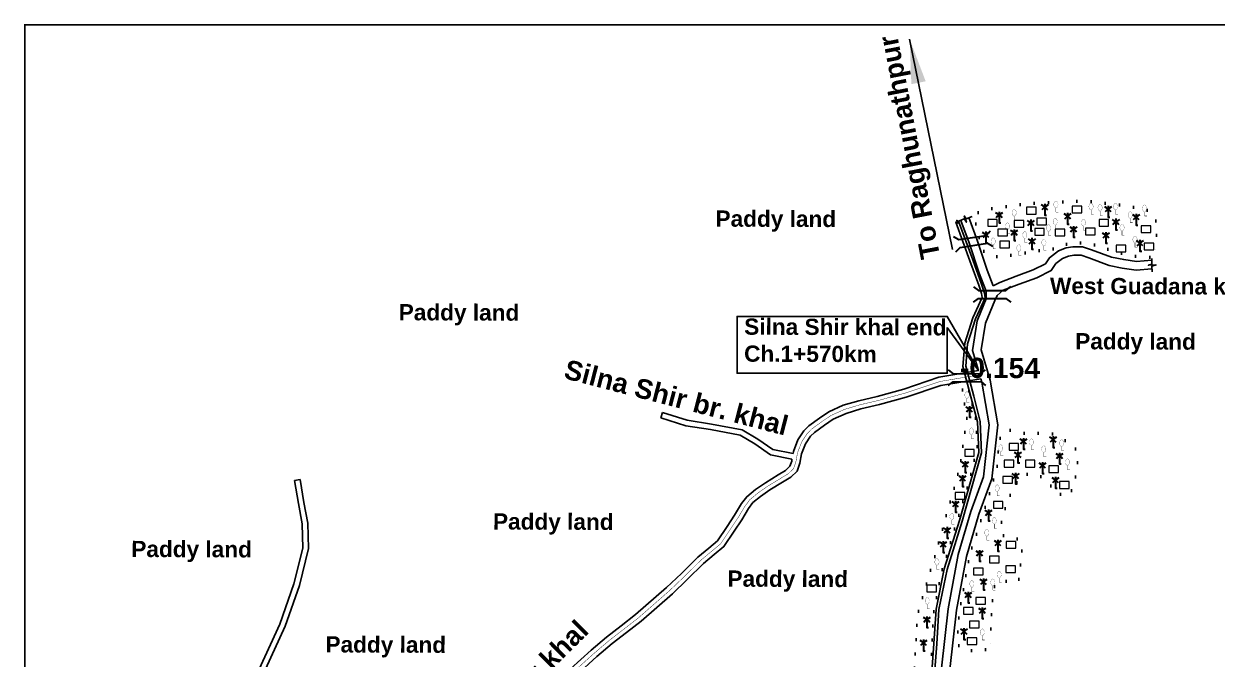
# Model space of a CAD drawing. Header units: millimetres. Extents: x 103 to 31469, y -87695 to -48.
# Drawn here: x 28582 to 30261, y -86529 to -85636 of the extents above; entities that cross this region are included whole.
import ezdxf

# ---------------------------------------------------------------- set-up
doc = ezdxf.new("R2010")
doc.units = ezdxf.units.MM
doc.header["$MEASUREMENT"] = 0
doc.linetypes.add('CENTERX2', pattern=[4, 2.5, -0.5, 0.5, -0.5])
doc.linetypes.add('DOT2', pattern=[0.125, 0, -0.125])
for name, color, linetype in [('boundary', 7, 'Continuous'), ('Home Stead', 151, 'Continuous'), ('Khal', 4, 'Continuous'), ('TEXT', 5, 'Continuous'), ('Trees', 77, 'Continuous')]:
    doc.layers.add(name, color=color, linetype=linetype)
for name, color, linetype, lineweight in [('Bridge or Culvert', 7, 'Continuous', 25), ('HOUSE', 144, 'Continuous', 18), ('PUCCA ROAD', 1, 'Continuous', 30)]:
    doc.layers.add(name, color=color, linetype=linetype, lineweight=lineweight)
doc.styles.get("Standard").update_dxf_attribs({"font": 'arial.ttf'})
doc.styles.add('sum', font='arialbd.ttf')
doc.dimstyles.get("Standard").update_dxf_attribs({"dimtxt": 0.18, "dimasz": 0.18, "dimexe": 0.18, "dimexo": 0.0625, "dimgap": 0.09, "dimtad": 0, "dimtih": 1, "dimtoh": 1, "dimdec": 4, "dimzin": 0, "dimdsep": 46, "dimtxsty": 'Standard', "dimblk": 'DATUMBLANK', "dimcen": 0.09, "dimadec": 0, "dimazin": 0, "dimtfac": 1, "dimtdec": 4, "dimtofl": 0, "dimtmove": 0, "dimatfit": 3, "dimfxl": 1, "dimtolj": 1, "dimtzin": 0, "dimarcsym": 0})

# ---------------------------------------------------------------- blocks, each defined once
blk = doc.blocks.new('A$C7FEE66E4')
at = {"layer": 'Trees', "linetype": 'Continuous', "const_width": 0.000142}
blk.add_lwpolyline([(0, 0.00001, 0.606435), (0, 0.00493, 0.606435)], format="xyb", close=True, dxfattribs=at)
at = {"layer": 'Trees', "linetype": 'Continuous', "const_width": 0.000252}
for points in [[(0, 0.00001), (0, -0.00287)], [(0, -0.00287), (0.00172, -0.00287)]]:
    blk.add_lwpolyline(points, dxfattribs=at)
blk = doc.blocks.new('A$C01DB3217')
at = {"layer": 'Trees', "color": 1, "lineweight": 30}
blk.add_lwpolyline([(0, 0.0028), (0, -0.0071), (0.0015, -0.0071)], dxfattribs=at)
for centre, start, end in [((-0.012, -0.0154), 41.2491, 62.6782), ((0.012, -0.0154), 117.3218, 138.7509)]:
    blk.add_arc(centre, 0.0195, start, end, dxfattribs=at)
blk = doc.blocks.new('A$C3B865840')
at = {"layer": 'Bridge or Culvert', "color": 7, "linetype": 'Continuous', "lineweight": 30}
for points in [[(0, 43.6), (13.8, 33.1), (91.3, 33.3), (105, 44.2)], [(0.2, 0), (13.9, 10.6), (91.4, 10.9), (105.2, 0.2)]]:
    blk.add_lwpolyline(points, dxfattribs=at)
blk = doc.blocks.new('_DatumBlank')
at = {"color": 0, "linetype": 'ByBlock', "lineweight": -2}
for p, q in [((0, 0.577), (-1, 0)), ((0, -0.577), (0, 0.577)), ((-1, 0), (0, -0.577))]:
    blk.add_line(p, q, dxfattribs=at)

msp = doc.modelspace()

# ---------------------------------------------------------------- linework, layer by layer
at = {"layer": 'boundary', "color": 0, "const_width": 2.63}
msp.add_lwpolyline([(28583.1, -85637.2), (31468, -85637.2), (31468, -87693.6), (28583.1, -87693.6), (28583.1, -85637.2)], dxfattribs=at)
at = {"layer": 'Home Stead', "color": 7, "linetype": 'DOT2', "lineweight": 50, "ltscale": 159.474072, "flags": 128}
for points in [[(30166.4, -85964.2), (30144.8, -85962.6), (30119.1, -85956.6), (30084.6, -85945.6), (30057.6, -85942.6), (30026.6, -85953.5), (30008.4, -85954.9), (29970.6, -85961.1), (29948.9, -85963.3), (29933.1, -85955.7), (29922.6, -85924.9), (29919.7, -85903.1), (29938, -85896.4), (29996.9, -85888.2), (30074.7, -85884.7), (30134.5, -85891.6), (30163.7, -85898.2), (30173.5, -85907.4), (30176.4, -85917.9), (30175.4, -85946.1), (30173.5, -85956.9), (30171, -85961), (30166.4, -85964.2)], [(29465.3, -87123), (29433.6, -87108.2), (29484.5, -87014.3), (29494.3, -86978.6), (29495.4, -86932), (29498, -86902.6), (29492, -86878.1), (29503.4, -86843.4), (29515, -86829.3), (29536.4, -86830.4), (29555.3, -86832.5), (29569, -86814.8), (29569.8, -86794.8), (29563.2, -86780.3), (29555.6, -86769.1), (29559.4, -86745.1), (29555.8, -86725.9), (29539.3, -86728.7), (29512, -86745.5), (29491.5, -86749.2), (29473.9, -86745.9), (29460.2, -86727.9), (29454.2, -86706.2), (29462.6, -86697), (29491.5, -86695), (29508.8, -86691), (29509.2, -86675.7), (29509.7, -86658.4), (29530.5, -86646.4), (29548.6, -86638.8), (29577.5, -86648), (29641.9, -86659.3), (29682.8, -86661.3), (29734.5, -86675.7), (29792.8, -86666.6), (29792.8, -86666.6), (29806.7, -86635.3), (29811.4, -86592.9), (29835.2, -86543), (29839.7, -86465.9), (29865.6, -86378.8), (29899.4, -86258.6), (29908.8, -86190.1), (29903, -86151.1), (29904.6, -86145.9), (29906.9, -86143.3), (29909, -86142.8), (29909.9, -86143.2), (29913.1, -86157.1), (29922.2, -86195.2), (29923.6, -86232.6), (29911.5, -86281.3), (29874, -86404.6), (29861.8, -86465.3), (29858.2, -86542.5), (29847.9, -86629.1), (29770.9, -86736.5), (29744, -86772.7), (29719.4, -86841.6), (29676.9, -86910.1), (29663.7, -86933.1), (29629.3, -86935), (29602.8, -86947.3), (29569.4, -86971.3), (29541.9, -87017.7), (29501, -87106.8), (29494.2, -87121), (29484.5, -87123.3), (29462.9, -87121.9)], [(29935.4, -86515.9), (29915.1, -86517.2), (29900.8, -86514.4), (29895.2, -86506.8), (29898.6, -86460.9), (29913.4, -86381.6), (29938.6, -86303.4), (29951.5, -86259.9), (29954, -86220.8), (29966.7, -86206.3), (29984.9, -86211.6), (30028.3, -86211.9), (30060.1, -86228.4), (30065.7, -86244.8), (30060.5, -86281.6), (30053.8, -86298.7), (30034.6, -86297), (30021.6, -86276.7), (30007.7, -86269.7), (29989.8, -86269), (29977.6, -86283), (29964.3, -86311.3), (29955.6, -86345.2), (29960.3, -86355.3), (29971.5, -86358.4), (29983.4, -86361.2), (29986.9, -86369.4), (29984.9, -86394), (29982.2, -86418.5), (29977.2, -86420.9), (29969.2, -86419.6), (29959.4, -86419.9), (29949.6, -86422.8), (29945.7, -86432.2), (29943.1, -86480.7), (29942.3, -86505.5), (29941.5, -86512.4), (29939.3, -86513.5), (29935.4, -86515.9)]]:
    msp.add_lwpolyline(points, dxfattribs=at)
at = {"layer": 'HOUSE'}
for points in [[(30057.3, -85901.5), (30070.8, -85901.5), (30070.8, -85892.1), (30057.3, -85892.1), (30057.3, -85901.5)], [(29993, -85903.3), (30006.5, -85903.3), (30006.5, -85893.8), (29993, -85893.8), (29993, -85903.3)], [(29938.4, -85920.4), (29951.9, -85920.4), (29951.9, -85910.9), (29938.4, -85910.9), (29938.4, -85920.4)], [(29952.6, -85934.1), (29966.1, -85934.1), (29966.1, -85924.7), (29952.6, -85924.7), (29952.6, -85934.1)], [(29975.6, -85921.9), (29989.1, -85921.9), (29989.1, -85912.4), (29975.6, -85912.4), (29975.6, -85921.9)], [(30004.5, -85933.1), (30018, -85933.1), (30018, -85923.6), (30004.5, -85923.6), (30004.5, -85933.1)], [(30007.7, -85918.6), (30021.2, -85918.6), (30021.2, -85909.2), (30007.7, -85909.2), (30007.7, -85918.6)], [(30033.4, -85934.2), (30046.9, -85934.2), (30046.9, -85924.8), (30033.4, -85924.8), (30033.4, -85934.2)], [(30075.9, -85932.8), (30089.4, -85932.8), (30089.4, -85923.3), (30075.9, -85923.3), (30075.9, -85932.8)], [(30095.1, -85920.4), (30108.6, -85920.4), (30108.6, -85910.9), (30095.1, -85910.9), (30095.1, -85920.4)], [(30154.6, -85929.5), (30168.1, -85929.5), (30168.1, -85920.1), (30154.6, -85920.1), (30154.6, -85929.5)], [(29955.5, -85951), (29969, -85951), (29969, -85941.6), (29955.5, -85941.6), (29955.5, -85951)], [(30119.1, -85956.6), (30132.6, -85956.6), (30132.6, -85947.1), (30119.1, -85947.1), (30119.1, -85956.6)], [(30158.8, -85953.7), (30172.3, -85953.7), (30172.3, -85944.2), (30158.8, -85944.2), (30158.8, -85953.7)], [(29968.4, -86235.5), (29981.9, -86235.5), (29981.9, -86226), (29968.4, -86226), (29968.4, -86235.5)], [(29906, -86244.1), (29919.5, -86244.1), (29919.5, -86234.7), (29906, -86234.7), (29906, -86244.1)], [(29961.7, -86259.2), (29975.2, -86259.2), (29975.2, -86249.7), (29961.7, -86249.7), (29961.7, -86259.2)], [(29991.4, -86259.2), (30004.9, -86259.2), (30004.9, -86249.7), (29991.4, -86249.7), (29991.4, -86259.2)], [(30024.3, -86267), (30037.8, -86267), (30037.8, -86257.5), (30024.3, -86257.5), (30024.3, -86267)], [(29959.7, -86282.1), (29973.2, -86282.1), (29973.2, -86272.7), (29959.7, -86272.7), (29959.7, -86282.1)], [(29892.8, -86304.3), (29906.3, -86304.3), (29906.3, -86294.8), (29892.8, -86294.8), (29892.8, -86304.3)], [(30039.5, -86289.2), (30053, -86289.2), (30053, -86279.7), (30039.5, -86279.7), (30039.5, -86289.2)], [(29946.3, -86317.1), (29959.8, -86317.1), (29959.8, -86307.6), (29946.3, -86307.6), (29946.3, -86317.1)], [(29964.5, -86373.3), (29978, -86373.3), (29978, -86363.8), (29964.5, -86363.8), (29964.5, -86373.3)], [(29940.9, -86394.1), (29954.4, -86394.1), (29954.4, -86384.7), (29940.9, -86384.7), (29940.9, -86394.1)], [(29918.4, -86410.7), (29931.9, -86410.7), (29931.9, -86401.3), (29918.4, -86401.3), (29918.4, -86410.7)], [(29963.8, -86407.6), (29977.3, -86407.6), (29977.3, -86398.2), (29963.8, -86398.2), (29963.8, -86407.6)], [(29852.8, -86434.9), (29866.3, -86434.9), (29866.3, -86425.4), (29852.8, -86425.4), (29852.8, -86434.9)], [(29921.7, -86452), (29935.2, -86452), (29935.2, -86442.5), (29921.7, -86442.5), (29921.7, -86452)], [(29904.5, -86466.3), (29918, -86466.3), (29918, -86456.8), (29904.5, -86456.8), (29904.5, -86466.3)], [(29912.7, -86485.4), (29926.2, -86485.4), (29926.2, -86476), (29912.7, -86476), (29912.7, -86485.4)], [(29909.6, -86508.8), (29923.1, -86508.8), (29923.1, -86499.4), (29909.6, -86499.4), (29909.6, -86508.8)]]:
    msp.add_lwpolyline(points, dxfattribs=at)
at = {"layer": 'Khal', "lineweight": 25, "ltscale": 0.1}
for points in [[(29946.2, -86004.5), (29937.6, -85982.5), (29923.5, -85940), (29912, -85908.4)], [(29925.2, -86123.6), (29916.9, -86095.2), (29923.6, -86053.6), (29936.4, -86022.5), (29936.2, -86012), (29926.3, -85986.6), (29912.2, -85944), (29900.6, -85912.2)], [(29946.2, -86004.5), (29955.3, -85999.5), (29978.3, -85990.7), (30002.5, -85981.8), (30019.6, -85973.4), (30025.2, -85964.8), (30037.9, -85955.3), (30048.8, -85951.1), (30058.3, -85949.3), (30071.9, -85949.3), (30084.6, -85953.8), (30112.5, -85964.2), (30129.8, -85967.5), (30147.6, -85970.1), (30169.4, -85968.3)], [(29951.7, -86017.8), (29960.3, -86010.4), (29982.5, -86002), (30007.3, -85992.9), (30027.8, -85982.8), (30034.1, -85973.1), (30043.7, -85965.9), (30052.1, -85962.7), (30059.5, -85961.3), (30069.8, -85961.3), (30080.5, -85965.1), (30109.2, -85975.8), (30127.8, -85979.3), (30147.3, -85982.2), (30169.6, -85980.3)], [(30169.4, -85965.7), (30169.4, -85973.7), (30164.5, -85975.3), (30175.3, -85974.8), (30169.4, -85976.6), (30169.9, -85984.6)], [(29680.1, -86945.1), (29686.4, -86933.4), (29706.2, -86895), (29733.2, -86856), (29764.8, -86793.1), (29801.3, -86737.5), (29843.7, -86687.7), (29861.1, -86675.3), (29869.8, -86660.9), (29876.2, -86623.1), (29894.3, -86460.4), (29908.6, -86385), (29925.8, -86325.6), (29944.2, -86275.7), (29952.5, -86199.7), (29941.6, -86137), (29929.1, -86094.4), (29935.2, -86056.8), (29948.4, -86024.8), (29951.7, -86017.8)], [(29668.3, -86941.7), (29675.8, -86927.8), (29695.8, -86888.8), (29722.8, -86849.9), (29754.4, -86787), (29791.7, -86730.3), (29835.5, -86678.8), (29852.1, -86667), (29858.3, -86656.6), (29864.3, -86621.4), (29882.5, -86458.6), (29896.9, -86382.2), (29914.4, -86321.8), (29932.4, -86272.9), (29940.4, -86200), (29929.9, -86139.7), (29928.6, -86135.2)], [(29478.3, -86190.1), (29480.7, -86182.5)], [(29662.9, -86248.3), (29632.5, -86242.1), (29610.4, -86226.7), (29589.8, -86214.5), (29548.2, -86206.6), (29513.4, -86201.1), (29478.3, -86190.1)], [(29664.4, -86240.4), (29635.7, -86234.6), (29614.7, -86220), (29592.7, -86206.9), (29549.6, -86198.7), (29515.3, -86193.3), (29480.7, -86182.5)], [(28886.8, -86600.9), (28941.8, -86480), (28961.9, -86423.6), (28974.3, -86373.1), (28973.4, -86339.2), (28968.1, -86310.6), (28962.8, -86278.2)], [(28894.1, -86604.2), (28949.3, -86483), (28969.6, -86425.9), (28982.3, -86373.9), (28981.3, -86338.4), (28976, -86309.2), (28970.7, -86276.9)], [(28962.8, -86278.2), (28970.7, -86276.9)]]:
    msp.add_lwpolyline(points, dxfattribs=at)
at = {"layer": 'Khal', "color": 3, "lineweight": 25, "ltscale": 0.1}
for points in [[(29925.2, -86123.6), (29869.7, -86133), (29820.1, -86149.5), (29783, -86159.8), (29756.9, -86165.9), (29734.8, -86172.4), (29714.9, -86181.5), (29701.6, -86190.4), (29686.6, -86201.3), (29679.7, -86208.3), (29671.2, -86221), (29664.9, -86237.3), (29664.4, -86240.4)], [(29928.6, -86135.2), (29872.6, -86144.7), (29823.6, -86161), (29785.9, -86171.4), (29759.9, -86177.5), (29739, -86183.7), (29720.7, -86192), (29708.5, -86200.2), (29694.5, -86210.4), (29689.1, -86215.9), (29681.9, -86226.6), (29676.5, -86240.6), (29674.1, -86253.9), (29670.2, -86264.8), (29661.2, -86273.5), (29649.5, -86280.7), (29631.9, -86291.2), (29618.6, -86300.5), (29608, -86309.3), (29601.9, -86317.4), (29592.2, -86333.5), (29581.5, -86349.6), (29567.1, -86371.1), (29553.5, -86382.4), (29538.4, -86395), (29515.5, -86417.5), (29494.5, -86437.5), (29450.5, -86476), (29429.9, -86491.9), (29409.6, -86507.6), (29388.3, -86525.8), (29359.5, -86551.8)], [(29662.9, -86248.3), (29662.5, -86250.8), (29659.9, -86258.1), (29653.8, -86263.9), (29643.3, -86270.4), (29625.4, -86281.2), (29611.3, -86291), (29599.3, -86301), (29591.9, -86310.7), (29582.1, -86327.1), (29571.5, -86342.9), (29558.1, -86363), (29545.8, -86373.2), (29530.3, -86386.1), (29507.2, -86408.8), (29486.4, -86428.6), (29442.8, -86466.8), (29422.6, -86482.4), (29402, -86498.3), (29380.4, -86516.8), (29351, -86543.2)]]:
    msp.add_lwpolyline(points, dxfattribs=at)
at = {"layer": 'Khal', "color": 7, "linetype": 'CENTERX2', "lineweight": 30, "ltscale": 5, "const_width": 0.577}
msp.add_lwpolyline([(29927.6, -86129.3), (29871.1, -86138.9), (29821.8, -86155.3), (29784.4, -86165.6), (29758.4, -86171.7), (29736.9, -86178.1), (29717.8, -86186.7), (29705.1, -86195.3), (29690.5, -86205.8), (29684.4, -86212.1), (29676.6, -86223.8), (29670.7, -86239), (29668.3, -86252.3), (29665.1, -86261.4), (29657.5, -86268.7), (29646.4, -86275.5), (29628.6, -86286.2), (29614.9, -86295.8), (29603.6, -86305.1), (29596.9, -86314.1), (29587.1, -86330.3), (29576.5, -86346.2), (29562.6, -86367.1), (29549.7, -86377.8), (29534.4, -86390.5), (29511.4, -86413.2), (29490.5, -86433.1), (29446.7, -86471.4), (29426.3, -86487.2), (29405.8, -86503), (29384.3, -86521.3), (29355.2, -86547.5)], dxfattribs=at)
at = {"layer": 'PUCCA ROAD', "lineweight": 25}
for points in [[(29892.9, -85915.2), (29895, -85914.5), (29896.5, -85916.5), (29894.8, -85912.1), (29896.3, -85913.9), (29905.4, -85910.3), (29908.5, -85915), (29905.3, -85906), (29908, -85909.9), (29916.5, -85906.7)], [(29893.4, -85915), (29913.4, -85969.3), (29926.1, -86003.4), (29929.8, -86015.3), (29930.5, -86020.7), (29917.5, -86049.3), (29906.1, -86084.9), (29903.4, -86117.8), (29914.8, -86160.4), (29923.8, -86195.8), (29925.7, -86238.7), (29898.5, -86334.2), (29877.3, -86402.2), (29865.8, -86459.1), (29862.7, -86507.6), (29856.8, -86587.1)], [(29897.1, -85913.6), (29917.2, -85967.9), (29929.8, -86002.1), (29933.8, -86014.5), (29934.6, -86021.3), (29921.2, -86050.7), (29910, -86085.7), (29907.4, -86117.5), (29918.7, -86159.4), (29927.8, -86195.2), (29929.7, -86239.1), (29902.3, -86335.4), (29881.2, -86403.2), (29869.8, -86459.6), (29866.7, -86507.9), (29860.8, -86587.4)]]:
    msp.add_lwpolyline(points, dxfattribs=at)
at = {"layer": 'TEXT', "color": 7}
msp.add_lwpolyline([(29881.4, -86062.9), (29881.4, -86127.2), (29585.7, -86127.2), (29585.7, -86047.3), (29881.4, -86047.3), (29881.4, -86047.3), (29925.2, -86123.6), (29881.4, -86062.9)], close=True, dxfattribs=at)

# ---------------------------------------------------------------- block references
at = {"layer": 'Khal', "lineweight": 25, "ltscale": 0.1, "xscale": 0.4999999999994111, "yscale": 0.5, "zscale": 0.5, "rotation": 8.574241981247122}
msp.add_blockref('A$C3B865840', (29893.6, -85956.7), dxfattribs=at)
at = {"layer": 'Khal', "lineweight": 25, "ltscale": 0.1, "xscale": 0.5, "yscale": 0.5, "zscale": 0.5}
for p in [(29918.3, -86027.5), (29882.8, -86144.5)]:
    msp.add_blockref('A$C3B865840', p, dxfattribs=at)
at = {"layer": 'Trees', "ltscale": 0.1, "xscale": 1593.716513738735, "yscale": 1593.716513738735, "zscale": 1593.716513738727}
for p in [(30018.6, -85893.6), (30107.9, -85896.3), (29954.4, -85904.5), (30050.8, -85906.3), (30147.4, -85907.5), (29975.5, -85929.4), (29999.1, -85915.7), (30059.2, -85924.7), (30118.8, -85914.3), (29935.9, -85932.5), (30000.6, -85941.5), (30104.8, -85933.1), (30152.7, -85944.2), (29912.6, -86177.9), (29988.6, -86222.9), (30030.3, -86220.4), (29981, -86241.8), (30039.4, -86243.6), (29906.7, -86255.4), (30015.5, -86256.9), (29902.9, -86275.1), (29977.6, -86271.6), (30033.8, -86277.6), (29892.9, -86311.2), (29939.3, -86323.6), (29881.1, -86348), (29952.6, -86366.2), (29875.6, -86368), (29926.9, -86380.4), (29932.3, -86420.4), (29910.9, -86439.1), (29930.7, -86461.1), (29852.7, -86473.7), (29905, -86490.5), (29848, -86506.2)]:
    msp.add_blockref('A$C01DB3217', p, dxfattribs=at)
at = {"layer": 'Trees', "linetype": 'DOT2', "ltscale": 0.2, "xscale": 2021.017255074927, "yscale": 2021.017255074927, "zscale": 2021.017255074926}
for p in [(30034.4, -85894.9), (30083.8, -85897.8), (30096.5, -85899.4), (30118.3, -85897.8), (30159.1, -85900.3), (29975.6, -85906.6), (30033.4, -85919), (30138.9, -85909.7), (29966.1, -85925.5), (30024, -85928), (30073.1, -85920.4), (30127.4, -85927.4), (29946, -85946.7), (29990.6, -85937.7), (30017.5, -85948.4), (30145.7, -85944.2), (29982.2, -85956.2), (29909.2, -86162.9), (29915.4, -86213.9), (29956.7, -86237.7), (29999.9, -86229.2), (30042.4, -86230.5), (30017.2, -86239), (30050.6, -86257.3), (29951.6, -86294), (29887.8, -86333.8), (29947.7, -86339.7), (29937.2, -86356.6), (29866.9, -86397.7), (29954.5, -86415.5), (29916.1, -86428.6), (29945.6, -86426.4), (29853.3, -86452.4), (29930.7, -86496.7)]:
    msp.add_blockref('A$C7FEE66E4', p, dxfattribs=at)

# ---------------------------------------------------------------- texts
at = {"layer": 'TEXT', "color": 7, "attachment_point": 1, "style": 'sum'}
for s, insert, char_height, width, rotation in [('To Raghunathpur', (29844.7, -85968.5), 27.382, 530.043, 100.975), ('Paddy land ', (29555.3, -85898.3), 22.782, 440.996, 359.7933), ('West Guadana khal ', (30026.1, -85992.9), 22.782, 440.996, 359.7933), ('Paddy land ', (29109.4, -86030), 22.782, 440.996, 359.7933), ('Silna Shir khal end\\PCh.1+570km', (29595.7, -86050.3), 22.782, 440.996, 359.7933), ('Paddy land ', (30061.6, -86070.8), 22.782, 440.996, 359.7933), ('Silna Shir br. khal', (29347.2, -86107.5), 27.382, 530.043, 345.4776), ('-0.154', (29899.3, -86105.4), 28.48, 551.245, 359.7933), ('Paddy land ', (29242.1, -86324.3), 22.782, 440.996, 359.7933), ('Paddy land ', (28733, -86363), 22.782, 440.996, 359.7933), ('Paddy land ', (29572.1, -86404.7), 22.782, 440.996, 359.7933), ('Silna Shir khal', (29172, -86657.6), 27.382, 530.043, 44.7512), ('Paddy land ', (29006.3, -86497.2), 22.782, 440.996, 359.7933)]:
    msp.add_mtext(s, dxfattribs=dict(at, insert=insert, char_height=char_height, width=width, rotation=rotation))

# ---------------------------------------------------------------- leaders
at = {"layer": 'TEXT', "color": 0, "lineweight": 25}
msp.add_leader([(29828.5, -85657.4), (29888.8, -85953.2)], dimstyle='Standard', override={"dimscale": 0.5, "dimasz": 125, "dimgap": 0.09, "dimtad": 0}, dxfattribs=at)

doc.saveas('drawing.dxf')
